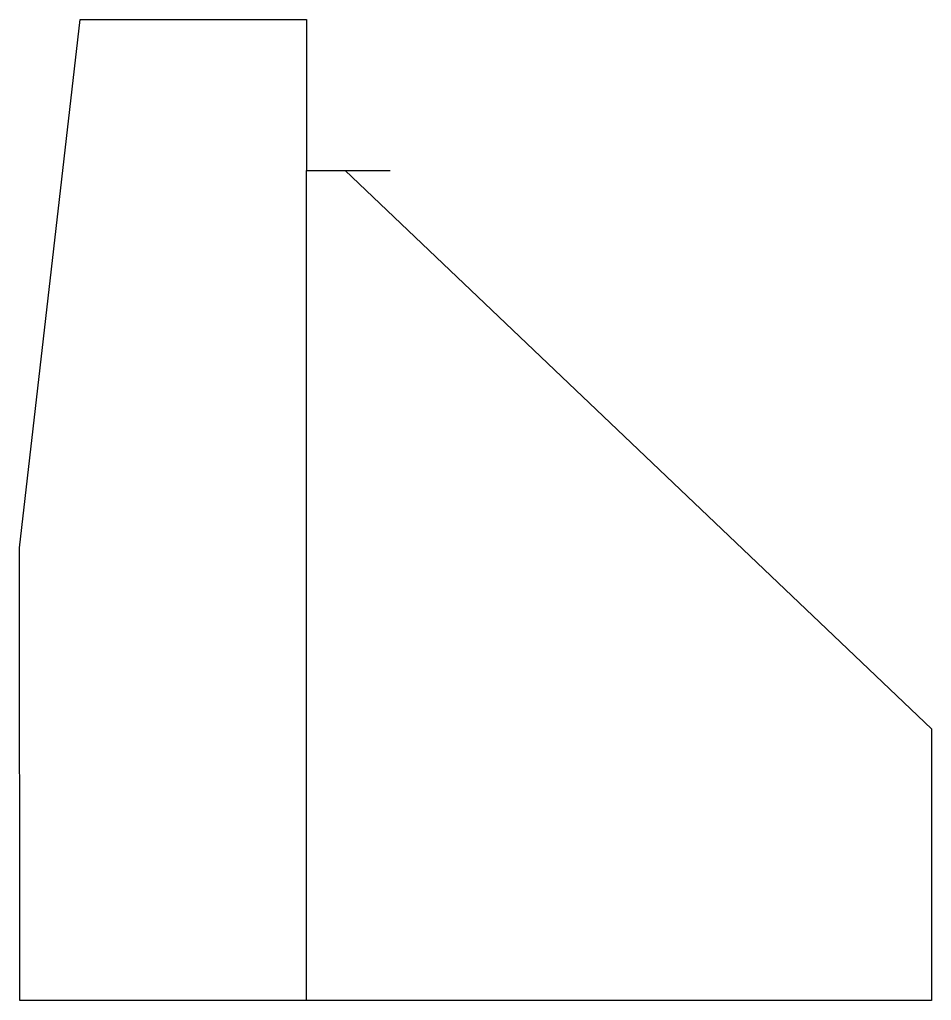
# Model space of a CAD drawing. Extents: x -2.16 to 3.88, y 0 to 6.5.
import ezdxf

# ---------------------------------------------------------------- set-up
doc = ezdxf.new("R2010")
doc.units = 0

msp = doc.modelspace()

# ---------------------------------------------------------------- linework, layer by layer
at = {"color": 18}
for points in [[(-2.1542, 0), (-2.1554, 3), (-1.7554, 6.5), (-0.2554, 6.5), (-0.2554, 5.5), (-0.0013, 5.5), (0.0446, 5.5)], [(0.3, 0), (-0.2542, 0), (-0.2542, 5.5), (0.3, 5.5)], [(0, 5.5), (3.884, 1.8), (3.884, 0), (0, 0)], [(0.0446, 0), (-2.1542, 0)]]:
    msp.add_lwpolyline(points, dxfattribs=at)

doc.saveas('drawing.dxf')
